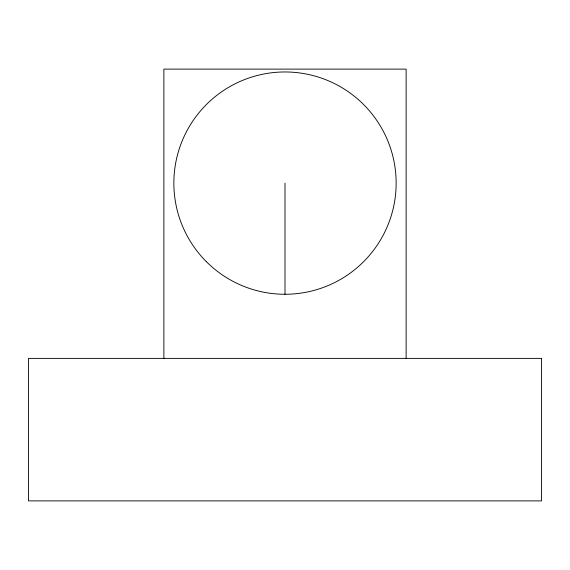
<?xml version="1.0" encoding="UTF-8"?>
<svg xmlns="http://www.w3.org/2000/svg" width="570" height="570" viewBox="0 0 570 570"><rect width="100%" height="100%" fill="white"/><g stroke="black" fill="none" stroke-linecap="round" stroke-linejoin="round"><path stroke-width="0.85" d="M406.125 358.387L406.125 69.112L163.875 69.112L163.875 358.387M285 183.113L285 294.262M541.5 358.387L28.5 358.387L28.5 500.887L541.5 500.887L541.5 358.387M206.404 261.708A111.15 111.15 0 0 0 392.359 211.883A111.15 111.15 0 0 0 256.229 75.753A111.15 111.15 0 0 0 206.404 261.708"/></g></svg>
